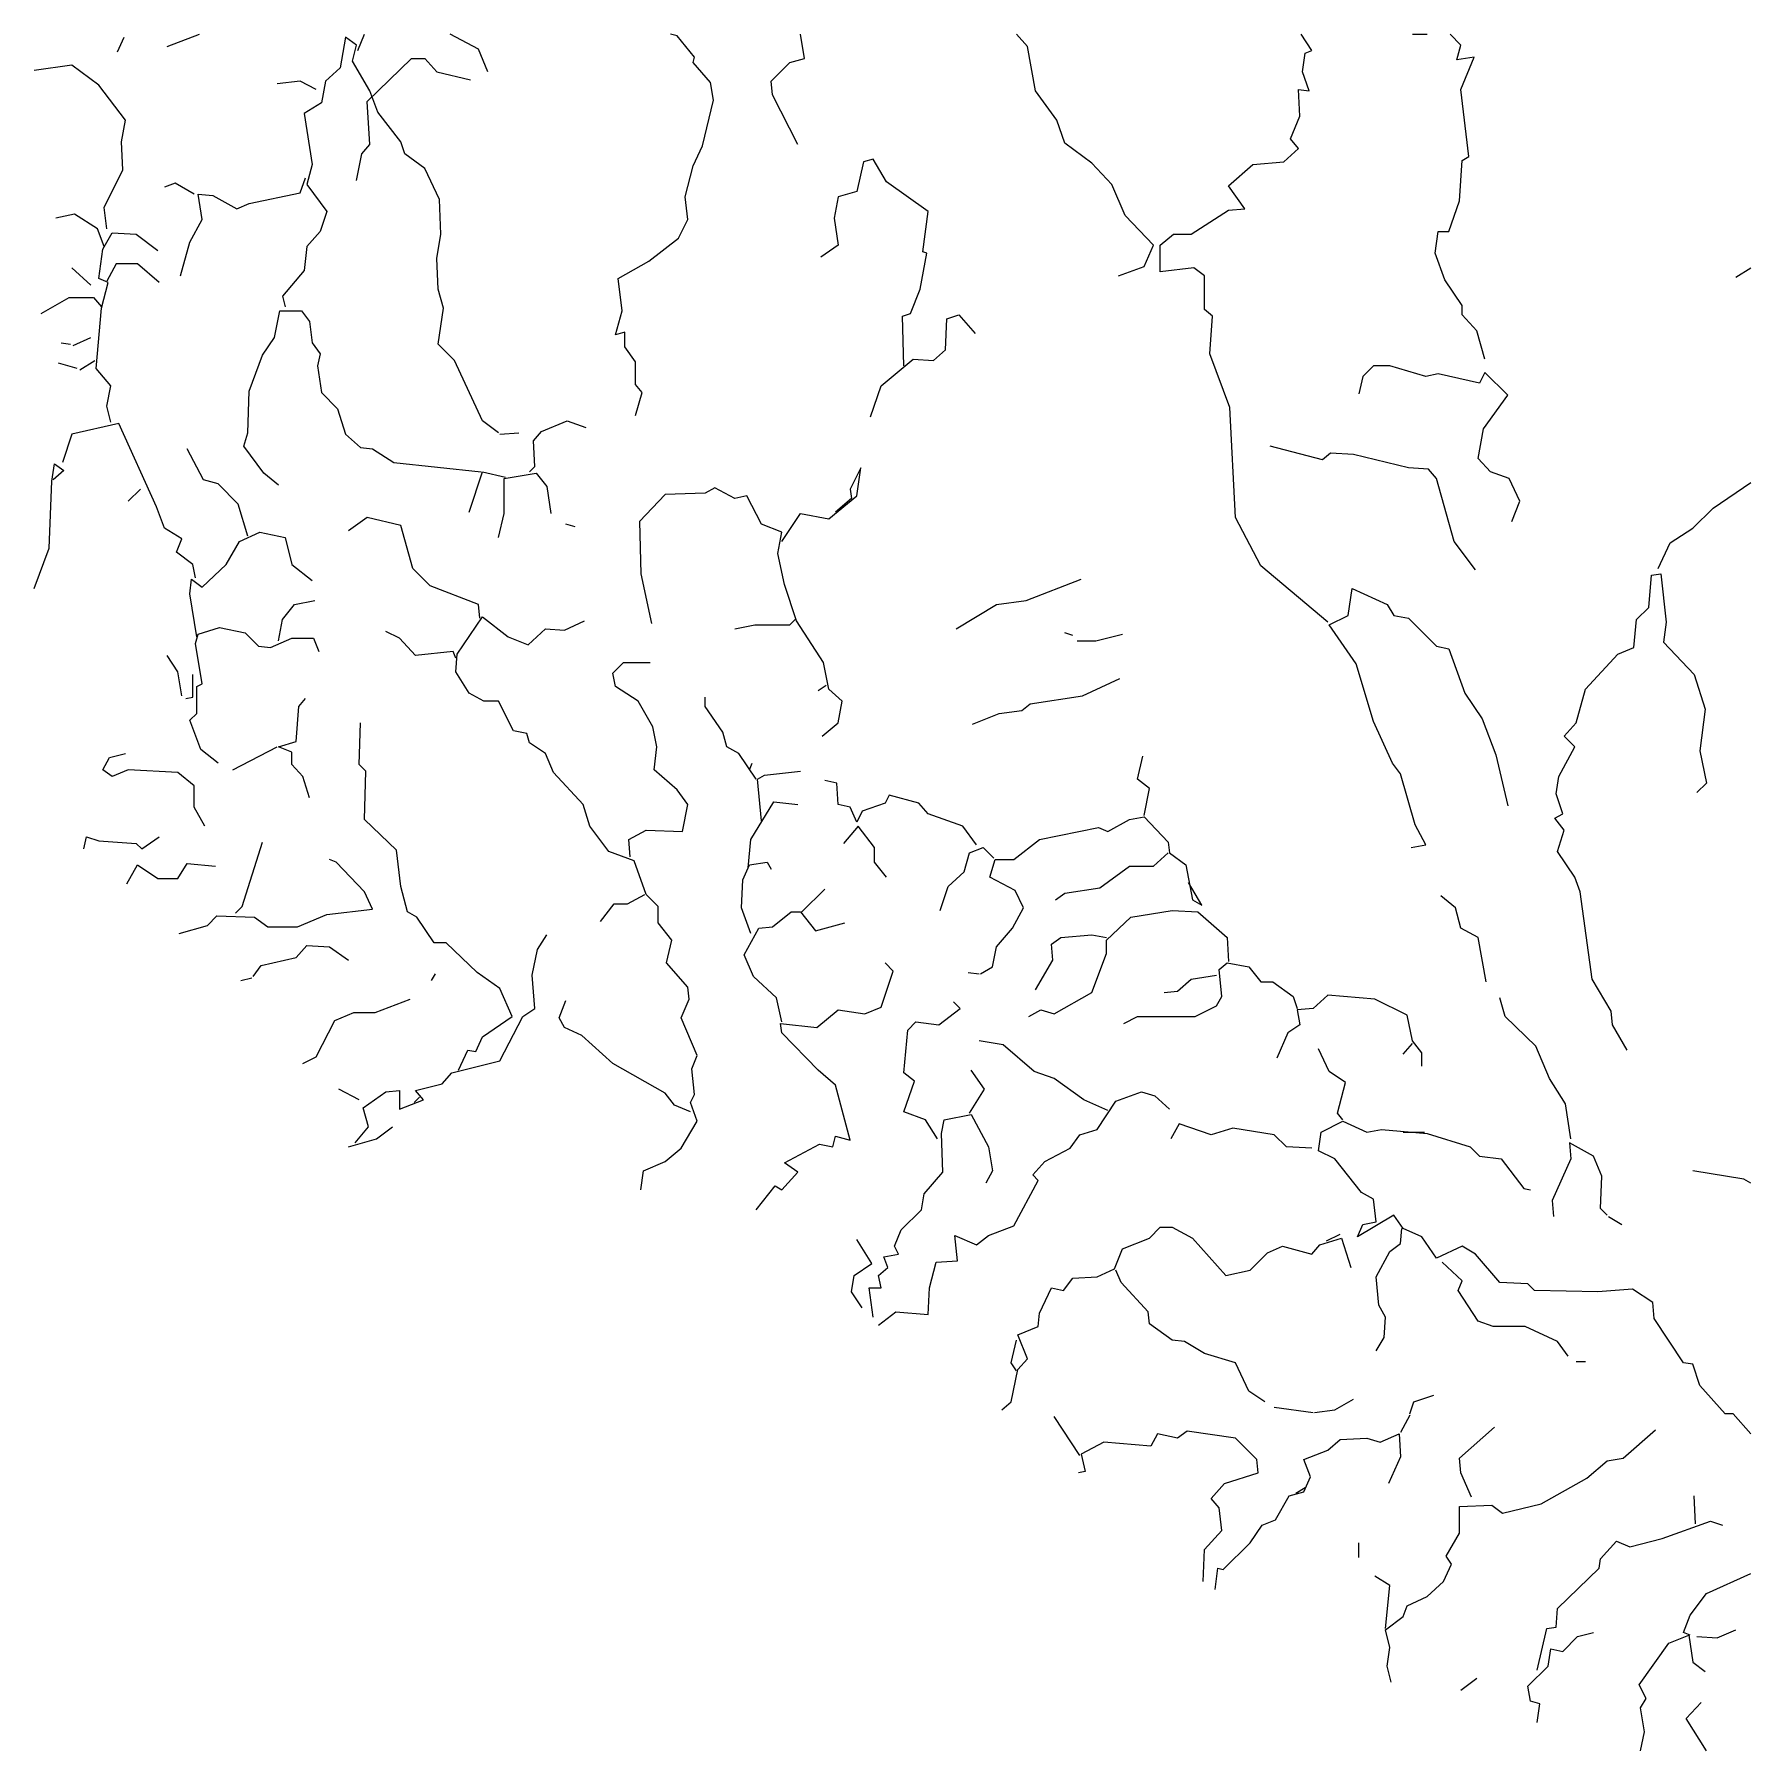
# Model space of a CAD drawing. Header units: millimetres. Extents: x 0 to 99.9, y 0 to 99.9.
import ezdxf

# ---------------------------------------------------------------- set-up
doc = ezdxf.new("R2010")
doc.units = ezdxf.units.MM
doc.layers.add('RIVERS', color=5, linetype='CONTINUOUS')

msp = doc.modelspace()

# ---------------------------------------------------------------- linework, layer by layer
at = {"layer": 'RIVERS'}
for p, q in [((7.734375, 99.21875), (9.609375, 99.921875)), ((18.828125, 98.984375), (19.21875, 99.921875)), ((25.859375, 99.0625), (24.21875, 99.921875)), ((37.421875, 99.84375), (37.03125, 99.921875)), ((44.84375, 98.515625), (44.609375, 99.921875)), ((57.8125, 99.21875), (57.1875, 99.921875)), ((74.375, 98.984375), (73.75, 99.921875)), ((80.234375, 99.921875), (81.09375, 99.921875)), ((83.046875, 99.296875), (82.421875, 99.921875)), ((4.84375, 98.90625), (5.234375, 99.765625)), ((18.125, 99.765625), (17.8125, 97.96875)), ((18.75, 99.296875), (18.125, 99.765625)), ((18.515625, 98.359375), (18.75, 99.296875)), ((26.40625, 97.734375), (25.859375, 99.0625)), ((38.4375, 98.59375), (37.421875, 99.84375)), ((58.28125, 96.640625), (57.8125, 99.21875)), ((73.984375, 98.828125), (74.375, 98.984375)), ((82.8125, 98.4375), (83.046875, 99.296875)), ((2.1875, 98.125), (0, 97.8125)), ((3.75, 96.953125), (2.1875, 98.125)), ((17.8125, 97.96875), (16.953125, 97.1875)), ((19.53125, 96.640625), (18.515625, 98.359375)), ((19.375, 96.015625), (21.953125, 98.515625)), ((21.953125, 98.515625), (22.734375, 98.515625)), ((22.734375, 98.515625), (23.4375, 97.734375)), ((38.359375, 98.28125), (38.4375, 98.59375)), ((39.375, 97.109375), (38.359375, 98.28125)), ((42.890625, 97.1875), (43.984375, 98.28125)), ((43.984375, 98.28125), (44.84375, 98.515625)), ((73.828125, 97.734375), (73.984375, 98.828125)), ((83.828125, 98.59375), (82.8125, 98.4375)), ((83.046875, 96.71875), (83.828125, 98.59375)), ((5.3125, 94.921875), (3.75, 96.953125)), ((15.46875, 97.1875), (14.140625, 97.03125)), ((16.40625, 96.71875), (15.46875, 97.1875)), ((16.953125, 97.1875), (16.71875, 95.9375)), ((23.4375, 97.734375), (25.390625, 97.265625)), ((39.53125, 96.09375), (39.375, 97.109375)), ((42.96875, 96.40625), (42.890625, 97.1875)), ((74.21875, 96.640625), (73.828125, 97.734375)), ((16.71875, 95.9375), (15.703125, 95.3125)), ((19.53125, 93.515625), (19.375, 96.015625)), ((20, 95.390625), (19.53125, 96.640625)), ((38.90625, 93.4375), (39.53125, 96.09375)), ((44.453125, 93.515625), (42.96875, 96.40625)), ((59.53125, 94.921875), (58.28125, 96.640625)), ((73.671875, 95.15625), (73.59375, 96.71875)), ((73.59375, 96.71875), (74.21875, 96.640625)), ((83.515625, 92.8125), (83.046875, 96.71875)), ((15.703125, 95.3125), (16.171875, 92.34375)), ((21.328125, 93.671875), (20, 95.390625)), ((73.125, 93.828125), (73.671875, 95.15625)), ((5.078125, 93.671875), (5.3125, 94.921875)), ((60, 93.59375), (59.53125, 94.921875)), ((5.15625, 92.03125), (5.078125, 93.671875)), ((18.75, 91.40625), (19.0625, 92.96875)), ((19.0625, 92.96875), (19.53125, 93.515625)), ((21.5625, 92.96875), (21.328125, 93.671875)), ((22.734375, 92.109375), (21.5625, 92.96875)), ((38.359375, 92.265625), (38.90625, 93.4375)), ((61.5625, 92.421875), (60, 93.59375)), ((72.734375, 92.5), (73.59375, 93.28125)), ((73.59375, 93.28125), (73.125, 93.828125)), ((4.0625, 89.84375), (5.15625, 92.03125)), ((16.171875, 92.34375), (15.859375, 91.171875)), ((23.59375, 90.3125), (22.734375, 92.109375)), ((37.890625, 90.46875), (38.359375, 92.265625)), ((48.28125, 92.5), (47.890625, 90.78125)), ((48.828125, 92.65625), (48.28125, 92.5)), ((49.609375, 91.328125), (48.828125, 92.65625)), ((62.734375, 91.171875), (61.5625, 92.421875)), ((69.53125, 91.09375), (70.9375, 92.34375)), ((70.9375, 92.34375), (72.734375, 92.5)), ((82.96875, 90.234375), (83.125, 92.578125)), ((83.125, 92.578125), (83.515625, 92.8125)), ((8.203125, 91.25), (7.578125, 91.015625)), ((9.296875, 90.625), (8.203125, 91.25)), ((15.46875, 90.703125), (15.78125, 91.5625)), ((15.859375, 91.171875), (17.03125, 89.609375)), ((52.03125, 89.609375), (49.609375, 91.328125)), ((63.515625, 89.375), (62.734375, 91.171875)), ((70.46875, 89.765625), (69.53125, 91.09375)), ((9.765625, 89.140625), (9.53125, 90.625)), ((9.53125, 90.625), (10.390625, 90.546875)), ((10.390625, 90.546875), (11.796875, 89.765625)), ((11.796875, 89.765625), (12.5, 90.078125)), ((12.5, 90.078125), (15.46875, 90.703125)), ((23.671875, 88.28125), (23.59375, 90.3125)), ((38.046875, 89.140625), (37.890625, 90.46875)), ((46.796875, 90.46875), (46.5625, 89.21875)), ((47.890625, 90.78125), (46.796875, 90.46875)), ((82.34375, 88.4375), (82.96875, 90.234375)), ((2.34375, 89.453125), (1.25, 89.21875)), ((3.671875, 88.59375), (2.34375, 89.453125)), ((4.21875, 88.59375), (4.0625, 89.84375)), ((9.0625, 87.8125), (9.765625, 89.140625)), ((17.03125, 89.609375), (16.640625, 88.4375)), ((37.5, 88.046875), (38.046875, 89.140625)), ((46.5625, 89.21875), (46.796875, 87.65625)), ((51.71875, 87.265625), (52.03125, 89.609375)), ((65.15625, 87.65625), (63.515625, 89.375)), ((67.34375, 88.28125), (69.53125, 89.6875)), ((69.53125, 89.6875), (70.46875, 89.765625)), ((4.0625, 87.578125), (3.671875, 88.59375)), ((3.984375, 87.421875), (4.53125, 88.359375)), ((4.53125, 88.359375), (5.9375, 88.28125)), ((5.9375, 88.28125), (7.1875, 87.34375)), ((16.640625, 88.4375), (15.859375, 87.578125)), ((23.4375, 86.875), (23.671875, 88.28125)), ((35.78125, 86.71875), (37.5, 88.046875)), ((65.546875, 87.65625), (66.328125, 88.28125)), ((66.328125, 88.28125), (67.34375, 88.28125)), ((81.5625, 87.1875), (81.71875, 88.4375)), ((81.71875, 88.4375), (82.34375, 88.4375)), ((3.75, 85.703125), (3.984375, 87.421875)), ((8.515625, 85.859375), (9.0625, 87.8125)), ((15.859375, 87.578125), (15.703125, 86.171875)), ((46.796875, 87.65625), (45.78125, 86.953125)), ((51.5625, 85.078125), (51.953125, 87.1875)), ((51.953125, 87.1875), (51.71875, 87.265625)), ((64.609375, 86.40625), (65.15625, 87.65625)), ((65.546875, 86.09375), (65.546875, 87.65625)), ((82.109375, 85.625), (81.5625, 87.1875)), ((3.28125, 85.3125), (2.1875, 86.328125)), ((4.765625, 86.5625), (4.21875, 85.546875)), ((6.015625, 86.5625), (4.765625, 86.5625)), ((7.265625, 85.46875), (6.015625, 86.5625)), ((15.703125, 86.171875), (14.453125, 84.6875)), ((23.515625, 85.078125), (23.4375, 86.875)), ((33.984375, 85.703125), (35.78125, 86.71875)), ((63.125, 85.859375), (64.609375, 86.40625)), ((67.5, 86.328125), (65.546875, 86.09375)), ((68.125, 85.859375), (67.5, 86.328125)), ((99.0625, 85.78125), (99.921875, 86.328125)), ((4.296875, 85.46875), (3.75, 85.703125)), ((3.90625, 83.984375), (4.296875, 85.46875)), ((23.828125, 83.984375), (23.515625, 85.078125)), ((34.21875, 83.828125), (33.984375, 85.703125)), ((51.015625, 83.671875), (51.5625, 85.078125)), ((68.125, 83.90625), (68.125, 85.859375)), ((83.125, 84.140625), (82.109375, 85.625)), ((0.390625, 83.671875), (2.03125, 84.609375)), ((2.03125, 84.609375), (3.4375, 84.609375)), ((3.4375, 84.609375), (3.90625, 84.0625)), ((3.59375, 80.46875), (3.90625, 83.984375)), ((14.453125, 84.6875), (14.609375, 84.0625)), ((23.515625, 81.875), (23.828125, 83.984375)), ((83.125, 83.59375), (83.125, 84.140625)), ((13.984375, 82.265625), (14.296875, 83.828125)), ((14.296875, 83.828125), (15.546875, 83.828125)), ((15.546875, 83.828125), (16.015625, 83.203125)), ((16.015625, 83.203125), (16.171875, 81.953125)), ((33.828125, 82.421875), (34.21875, 83.828125)), ((50.546875, 83.515625), (51.015625, 83.671875)), ((50.625, 80.625), (50.546875, 83.515625)), ((53.046875, 81.5625), (53.125, 83.359375)), ((53.125, 83.359375), (53.828125, 83.59375)), ((53.828125, 83.59375), (54.765625, 82.5)), ((68.59375, 83.515625), (68.125, 83.90625)), ((68.4375, 81.328125), (68.59375, 83.515625)), ((83.984375, 82.65625), (83.125, 83.59375)), ((1.5625, 81.953125), (2.109375, 81.875)), ((2.265625, 81.796875), (3.28125, 82.265625)), ((13.28125, 81.25), (13.984375, 82.265625)), ((16.171875, 81.953125), (16.640625, 81.328125)), ((34.375, 82.578125), (33.828125, 82.421875)), ((34.375, 81.71875), (34.375, 82.578125)), ((84.453125, 81.015625), (83.984375, 82.65625)), ((2.65625, 80.390625), (3.515625, 80.9375)), ((12.5, 79.140625), (13.28125, 81.25)), ((16.640625, 81.328125), (16.484375, 80.625)), ((24.453125, 80.9375), (23.515625, 81.875)), ((26.09375, 77.421875), (24.453125, 80.9375)), ((35, 80.859375), (34.375, 81.71875)), ((49.296875, 79.453125), (51.171875, 81.015625)), ((51.171875, 81.015625), (52.34375, 80.9375)), ((52.34375, 80.9375), (53.046875, 81.5625)), ((69.609375, 78.203125), (68.4375, 81.328125)), ((2.5, 80.46875), (1.40625, 80.78125)), ((4.453125, 79.453125), (3.59375, 80.46875)), ((16.484375, 80.625), (16.71875, 79.0625)), ((35, 79.53125), (35, 80.859375)), ((77.34375, 80), (77.109375, 78.984375)), ((77.96875, 80.625), (77.34375, 80)), ((78.90625, 80.625), (77.96875, 80.625)), ((81.015625, 80), (78.90625, 80.625)), ((81.71875, 80.15625), (81.015625, 80)), ((84.140625, 79.609375), (81.71875, 80.15625)), ((84.453125, 80.234375), (84.140625, 79.609375)), ((85.78125, 78.90625), (84.453125, 80.234375)), ((4.21875, 78.28125), (4.453125, 79.453125)), ((12.421875, 76.71875), (12.5, 79.140625)), ((16.71875, 79.0625), (17.65625, 78.125)), ((35.390625, 79.0625), (35, 79.53125)), ((35, 77.734375), (35.390625, 79.0625)), ((48.671875, 77.65625), (49.296875, 79.453125)), ((4.453125, 77.34375), (4.21875, 78.28125)), ((17.65625, 78.125), (18.125, 76.640625)), ((69.921875, 71.796875), (69.609375, 78.203125)), ((84.375, 76.953125), (85.78125, 78.90625)), ((4.921875, 77.265625), (2.1875, 76.640625)), ((7.109375, 72.421875), (4.921875, 77.265625)), ((27.03125, 76.71875), (26.09375, 77.421875)), ((29.53125, 76.796875), (31.015625, 77.421875)), ((31.015625, 77.421875), (32.109375, 77.03125)), ((84.0625, 75.234375), (84.375, 76.953125)), ((2.1875, 76.640625), (1.640625, 75)), ((12.1875, 75.9375), (12.421875, 76.71875)), ((18.125, 76.640625), (18.984375, 75.859375)), ((27.109375, 76.640625), (28.203125, 76.71875)), ((29.0625, 76.25), (29.53125, 76.796875)), ((29.140625, 74.765625), (29.0625, 76.25)), ((9.84375, 73.984375), (8.90625, 75.78125)), ((13.359375, 74.375), (12.1875, 75.9375)), ((18.984375, 75.859375), (19.6875, 75.78125)), ((19.6875, 75.78125), (20.9375, 75)), ((20.9375, 75), (26.015625, 74.453125)), ((75, 75.15625), (71.953125, 75.9375)), ((75.46875, 75.546875), (75, 75.15625)), ((76.796875, 75.46875), (75.46875, 75.546875)), ((80, 74.6875), (76.796875, 75.46875)), ((84.765625, 74.453125), (84.0625, 75.234375)), ((1.015625, 73.90625), (1.171875, 74.921875)), ((1.71875, 74.53125), (1.09375, 73.984375)), ((1.171875, 74.921875), (1.71875, 74.53125)), ((10.703125, 73.75), (9.84375, 73.984375)), ((14.21875, 73.671875), (13.359375, 74.375)), ((25.3125, 72.109375), (26.09375, 74.453125)), ((26.09375, 74.453125), (27.421875, 74.140625)), ((27.34375, 74.0625), (29.21875, 74.375)), ((27.34375, 72.03125), (27.34375, 74.0625)), ((28.828125, 74.453125), (29.140625, 74.765625)), ((29.21875, 74.375), (29.84375, 73.59375)), ((48.125, 74.6875), (47.5, 73.4375)), ((47.890625, 73.046875), (48.125, 74.6875)), ((81.171875, 74.609375), (80, 74.6875)), ((81.640625, 74.0625), (81.171875, 74.609375)), ((82.65625, 70.390625), (81.640625, 74.0625)), ((85.859375, 74.0625), (84.765625, 74.453125)), ((86.484375, 72.734375), (85.859375, 74.0625)), ((0.859375, 70), (1.015625, 73.90625)), ((5.46875, 72.734375), (6.171875, 73.4375)), ((11.875, 72.578125), (10.703125, 73.75)), ((29.84375, 73.59375), (30.078125, 72.03125)), ((36.71875, 73.125), (35.234375, 71.5625)), ((39.0625, 73.203125), (36.71875, 73.125)), ((39.609375, 73.515625), (39.0625, 73.203125)), ((40.78125, 72.890625), (39.609375, 73.515625)), ((41.484375, 73.046875), (40.78125, 72.890625)), ((42.34375, 71.40625), (41.484375, 73.046875)), ((46.25, 71.71875), (47.890625, 73.046875)), ((47.5, 73.4375), (47.578125, 72.890625)), ((97.734375, 72.34375), (99.921875, 73.828125)), ((7.578125, 71.171875), (7.109375, 72.421875)), ((12.421875, 70.703125), (11.875, 72.578125)), ((27.03125, 70.625), (27.34375, 72.03125)), ((43.515625, 70.390625), (44.609375, 72.03125)), ((44.609375, 72.03125), (46.25, 71.71875)), ((47.578125, 72.890625), (46.640625, 72.109375)), ((86.015625, 71.5625), (86.484375, 72.734375)), ((96.5625, 71.171875), (97.734375, 72.34375)), ((8.59375, 70.546875), (7.578125, 71.171875)), ((19.375, 71.796875), (18.28125, 71.015625)), ((21.328125, 71.328125), (19.375, 71.796875)), ((22.03125, 68.828125), (21.328125, 71.328125)), ((31.484375, 71.25), (30.9375, 71.40625)), ((35.234375, 71.5625), (35.3125, 68.515625)), ((43.515625, 70.9375), (42.34375, 71.40625)), ((71.40625, 68.984375), (69.921875, 71.796875)), ((95.234375, 70.3125), (96.5625, 71.171875)), ((0, 67.65625), (0.859375, 70)), ((8.28125, 69.765625), (8.59375, 70.546875)), ((11.171875, 69.0625), (11.953125, 70.390625)), ((11.953125, 70.390625), (13.125, 70.9375)), ((13.125, 70.9375), (14.609375, 70.625)), ((14.609375, 70.625), (15, 69.0625)), ((43.28125, 69.6875), (43.515625, 70.9375)), ((83.90625, 68.75), (82.65625, 70.390625)), ((94.53125, 68.828125), (95.234375, 70.3125)), ((9.21875, 69.0625), (8.28125, 69.765625)), ((9.375, 68.28125), (9.21875, 69.0625)), ((9.765625, 67.734375), (11.171875, 69.0625)), ((15, 69.0625), (16.171875, 68.125)), ((43.671875, 67.890625), (43.28125, 69.6875)), ((75.3125, 65.703125), (71.40625, 68.984375)), ((9.0625, 67.34375), (9.140625, 68.203125)), ((9.140625, 68.203125), (9.765625, 67.734375)), ((23.046875, 67.8125), (22.03125, 68.828125)), ((35.3125, 68.515625), (35.9375, 65.625)), ((57.734375, 66.953125), (60.9375, 68.203125)), ((93.984375, 66.5625), (94.140625, 68.4375)), ((94.140625, 68.4375), (94.6875, 68.515625)), ((94.6875, 68.515625), (95, 65.703125)), ((9.453125, 64.84375), (9.0625, 67.34375)), ((15.15625, 66.71875), (16.328125, 66.953125)), ((25.859375, 66.71875), (23.046875, 67.8125)), ((44.375, 65.78125), (43.671875, 67.890625)), ((56.015625, 66.71875), (57.734375, 66.953125)), ((76.484375, 66.09375), (76.71875, 67.65625)), ((76.71875, 67.65625), (78.75, 66.71875)), ((14.453125, 65.859375), (15.15625, 66.71875)), ((24.609375, 63.828125), (26.09375, 66.015625)), ((25.9375, 65.9375), (25.859375, 66.71875)), ((26.09375, 66.015625), (27.578125, 64.84375)), ((53.671875, 65.3125), (56.015625, 66.71875)), ((75.390625, 65.546875), (76.484375, 66.09375)), ((78.75, 66.71875), (79.140625, 66.09375)), ((79.140625, 66.09375), (80, 65.9375)), ((93.28125, 65.859375), (93.984375, 66.5625)), ((9.375, 64.453125), (9.53125, 65)), ((9.53125, 65), (10.78125, 65.390625)), ((10.78125, 65.390625), (12.265625, 65.078125)), ((12.265625, 65.078125), (13.046875, 64.296875)), ((14.21875, 64.609375), (14.453125, 65.859375)), ((21.25, 64.765625), (20.46875, 65.15625)), ((28.75, 64.375), (29.765625, 65.3125)), ((29.765625, 65.3125), (30.859375, 65.234375)), ((30.859375, 65.234375), (32.03125, 65.78125)), ((40.78125, 65.3125), (41.953125, 65.546875)), ((41.953125, 65.546875), (43.984375, 65.546875)), ((43.984375, 65.546875), (44.296875, 65.859375)), ((45.9375, 63.359375), (44.375, 65.78125)), ((60.46875, 64.921875), (60, 65.078125)), ((61.796875, 64.609375), (63.359375, 65)), ((76.953125, 63.28125), (75.390625, 65.546875)), ((80, 65.9375), (81.640625, 64.296875)), ((93.125, 64.21875), (93.28125, 65.859375)), ((95, 65.703125), (94.84375, 64.53125)), ((9.765625, 62.109375), (9.375, 64.453125)), ((13.046875, 64.296875), (13.75, 64.21875)), ((13.75, 64.21875), (15, 64.765625)), ((15, 64.765625), (16.25, 64.765625)), ((16.25, 64.765625), (16.5625, 63.984375)), ((22.1875, 63.75), (21.25, 64.765625)), ((24.375, 63.984375), (22.1875, 63.75)), ((24.53125, 63.59375), (24.375, 63.984375)), ((27.578125, 64.84375), (28.75, 64.375)), ((60.703125, 64.609375), (61.796875, 64.609375)), ((81.640625, 64.296875), (82.34375, 64.140625)), ((82.34375, 64.140625), (83.28125, 61.5625)), ((92.1875, 63.828125), (93.125, 64.21875)), ((94.84375, 64.53125), (96.640625, 62.65625)), ((8.359375, 62.8125), (7.734375, 63.75)), ((24.53125, 62.8125), (24.609375, 63.828125)), ((33.671875, 62.734375), (34.296875, 63.359375)), ((34.296875, 63.359375), (35.859375, 63.359375)), ((46.25, 61.796875), (45.9375, 63.359375)), ((77.96875, 59.921875), (76.953125, 63.28125)), ((90.3125, 61.796875), (92.1875, 63.828125)), ((8.59375, 61.40625), (8.359375, 62.8125)), ((9.21875, 61.328125), (9.21875, 62.65625)), ((9.453125, 61.953125), (9.765625, 62.109375)), ((9.453125, 60.390625), (9.453125, 61.953125)), ((25.3125, 61.5625), (24.53125, 62.8125)), ((33.828125, 61.953125), (33.671875, 62.734375)), ((35.15625, 61.09375), (33.828125, 61.953125)), ((45.625, 61.71875), (46.09375, 62.03125)), ((61.015625, 61.40625), (63.203125, 62.421875)), ((96.640625, 62.65625), (97.265625, 60.625)), ((8.828125, 61.25), (9.21875, 61.328125)), ((15.390625, 60.78125), (15.78125, 61.25)), ((26.171875, 61.09375), (25.3125, 61.5625)), ((27.03125, 61.09375), (26.171875, 61.09375)), ((27.890625, 59.375), (27.03125, 61.09375)), ((36.015625, 59.609375), (35.15625, 61.09375)), ((39.0625, 60.78125), (39.0625, 61.328125)), ((47.03125, 61.09375), (46.25, 61.796875)), ((46.796875, 59.84375), (47.03125, 61.09375)), ((57.96875, 60.9375), (61.015625, 61.40625)), ((83.28125, 61.5625), (84.296875, 60.078125)), ((89.765625, 59.84375), (90.3125, 61.796875)), ((9.0625, 60), (9.453125, 60.390625)), ((9.6875, 58.28125), (9.0625, 60)), ((15.234375, 58.75), (15.390625, 60.78125)), ((40.078125, 59.296875), (39.0625, 60.78125)), ((54.609375, 59.765625), (56.171875, 60.390625)), ((56.171875, 60.390625), (57.5, 60.546875)), ((57.5, 60.546875), (57.96875, 60.9375)), ((84.296875, 60.078125), (85.078125, 57.96875)), ((97.265625, 60.625), (96.953125, 58.203125)), ((18.90625, 57.421875), (18.984375, 59.84375)), ((28.671875, 59.21875), (27.890625, 59.375)), ((28.828125, 58.671875), (28.671875, 59.21875)), ((36.25, 58.4375), (36.015625, 59.609375)), ((40.3125, 58.4375), (40.078125, 59.296875)), ((45.859375, 59.0625), (46.796875, 59.84375)), ((79.0625, 57.5), (77.96875, 59.921875)), ((89.0625, 59.0625), (89.765625, 59.84375)), ((89.6875, 58.4375), (89.0625, 59.0625)), ((4.375, 57.8125), (5.3125, 58.046875)), ((10.703125, 57.5), (9.6875, 58.28125)), ((11.5625, 57.109375), (14.140625, 58.4375)), ((14.21875, 58.4375), (15.234375, 58.75)), ((15, 58.125), (14.21875, 58.4375)), ((15, 57.421875), (15, 58.125)), ((29.765625, 58.046875), (28.828125, 58.671875)), ((30.234375, 56.953125), (29.765625, 58.046875)), ((36.09375, 57.109375), (36.25, 58.4375)), ((41.015625, 58.046875), (40.3125, 58.4375)), ((42.03125, 56.5625), (41.015625, 58.046875)), ((85.078125, 57.96875), (85.78125, 55)), ((88.75, 56.71875), (89.6875, 58.4375)), ((96.953125, 58.203125), (97.34375, 56.328125)), ((3.984375, 57.109375), (4.375, 57.8125)), ((4.53125, 56.71875), (3.984375, 57.109375)), ((5.46875, 57.109375), (4.53125, 56.71875)), ((8.359375, 56.953125), (5.46875, 57.109375)), ((15.625, 56.71875), (15, 57.421875)), ((19.296875, 57.03125), (18.90625, 57.421875)), ((19.21875, 54.21875), (19.296875, 57.03125)), ((37.421875, 55.9375), (36.09375, 57.109375)), ((41.640625, 57.109375), (41.796875, 57.5)), ((42.5, 56.796875), (44.609375, 57.03125)), ((64.21875, 56.5625), (64.53125, 57.890625)), ((79.53125, 56.875), (79.0625, 57.5)), ((9.296875, 56.171875), (8.359375, 56.953125)), ((9.296875, 54.921875), (9.296875, 56.171875)), ((16.015625, 55.46875), (15.625, 56.71875)), ((31.953125, 55.078125), (30.234375, 56.953125)), ((42.109375, 56.5625), (42.5, 56.796875)), ((42.34375, 54.140625), (42.109375, 56.5625)), ((46.71875, 56.328125), (46.015625, 56.484375)), ((46.796875, 55.078125), (46.71875, 56.328125)), ((64.921875, 56.015625), (64.21875, 56.5625)), ((64.609375, 54.453125), (64.921875, 56.015625)), ((80.390625, 53.90625), (79.53125, 56.875)), ((88.59375, 55.703125), (88.75, 56.71875)), ((97.34375, 56.328125), (96.796875, 55.78125)), ((32.34375, 53.828125), (31.953125, 55.078125)), ((38.046875, 55.078125), (37.421875, 55.9375)), ((37.734375, 53.515625), (38.046875, 55.078125)), ((41.71875, 53.046875), (43.046875, 55.234375)), ((43.046875, 55.234375), (44.453125, 55.078125)), ((47.5, 54.921875), (46.796875, 55.078125)), ((49.53125, 55.15625), (48.203125, 54.6875)), ((49.765625, 55.625), (49.53125, 55.15625)), ((51.484375, 55.15625), (49.765625, 55.625)), ((52.03125, 54.53125), (51.484375, 55.15625)), ((88.984375, 54.53125), (88.59375, 55.703125)), ((9.921875, 53.828125), (9.296875, 54.921875)), ((21.09375, 52.421875), (19.21875, 54.21875)), ((47.890625, 54.0625), (47.5, 54.921875)), ((48.203125, 54.6875), (47.890625, 54.0625)), ((54.0625, 53.828125), (52.03125, 54.53125)), ((62.5, 53.515625), (63.75, 54.21875)), ((63.75, 54.21875), (64.609375, 54.375)), ((64.609375, 54.375), (66.015625, 52.890625)), ((88.515625, 54.296875), (88.984375, 54.53125)), ((89.0625, 53.59375), (88.515625, 54.296875)), ((2.890625, 52.5), (3.046875, 53.203125)), ((3.046875, 53.203125), (3.75, 52.96875)), ((3.75, 52.96875), (5.9375, 52.8125)), ((6.25, 52.5), (7.265625, 53.203125)), ((33.4375, 52.34375), (32.34375, 53.828125)), ((34.609375, 53.046875), (35.625, 53.59375)), ((34.6875, 52.03125), (34.609375, 53.046875)), ((35.625, 53.59375), (37.734375, 53.515625)), ((41.5625, 51.40625), (41.71875, 53.046875)), ((47.96875, 53.828125), (47.109375, 52.8125)), ((48.90625, 52.578125), (47.96875, 53.828125)), ((54.84375, 52.734375), (54.0625, 53.828125)), ((57.03125, 51.875), (58.515625, 53.046875)), ((58.515625, 53.046875), (61.953125, 53.75)), ((61.953125, 53.75), (62.5, 53.515625)), ((81.015625, 52.734375), (80.390625, 53.90625)), ((88.671875, 52.34375), (89.0625, 53.59375)), ((5.9375, 52.8125), (6.25, 52.5)), ((12.109375, 49.140625), (13.28125, 52.890625)), ((21.328125, 50.3125), (21.09375, 52.421875)), ((34.921875, 51.796875), (33.4375, 52.34375)), ((48.90625, 51.71875), (48.90625, 52.578125)), ((54.140625, 51.171875), (54.453125, 52.265625)), ((54.453125, 52.265625), (55.234375, 52.578125)), ((55.234375, 52.578125), (55.859375, 51.953125)), ((65.15625, 51.484375), (66.015625, 52.265625)), ((66.015625, 52.890625), (66.09375, 52.265625)), ((66.09375, 52.265625), (67.03125, 51.5625)), ((80.15625, 52.578125), (81.015625, 52.734375)), ((89.6875, 50.859375), (88.671875, 52.34375)), ((5.390625, 50.46875), (6.015625, 51.5625)), ((6.015625, 51.5625), (7.1875, 50.78125)), ((8.359375, 50.78125), (8.90625, 51.640625)), ((8.90625, 51.640625), (10.546875, 51.484375)), ((17.578125, 51.71875), (17.1875, 51.875)), ((19.21875, 50), (17.578125, 51.71875)), ((35.625, 49.84375), (34.921875, 51.796875)), ((41.25, 50.703125), (41.640625, 51.5625)), ((41.640625, 51.5625), (42.65625, 51.71875)), ((42.65625, 51.71875), (42.890625, 51.328125)), ((49.609375, 50.859375), (48.90625, 51.71875)), ((53.203125, 50.3125), (54.140625, 51.171875)), ((55.625, 50.859375), (55.9375, 51.875)), ((55.9375, 51.875), (57.03125, 51.875)), ((62.03125, 50.234375), (63.75, 51.484375)), ((63.75, 51.484375), (65.15625, 51.484375)), ((67.03125, 51.5625), (67.421875, 49.53125)), ((7.1875, 50.78125), (8.359375, 50.78125)), ((19.6875, 48.984375), (19.21875, 50)), ((21.71875, 48.828125), (21.328125, 50.3125)), ((41.171875, 49.0625), (41.25, 50.703125)), ((44.6875, 48.828125), (46.015625, 50.15625)), ((52.734375, 48.90625), (53.203125, 50.3125)), ((57.109375, 50.078125), (55.625, 50.859375)), ((57.578125, 49.0625), (57.109375, 50.078125)), ((60, 49.921875), (62.03125, 50.234375)), ((67.96875, 49.21875), (67.1875, 50.546875)), ((90, 50), (89.6875, 50.859375)), ((90.703125, 44.921875), (90, 50)), ((11.71875, 48.75), (12.109375, 49.140625)), ((17.03125, 48.671875), (19.6875, 48.984375)), ((32.96875, 48.28125), (33.75, 49.296875)), ((33.75, 49.296875), (34.53125, 49.296875)), ((34.53125, 49.296875), (35.546875, 49.84375)), ((36.328125, 49.140625), (35.625, 49.84375)), ((36.328125, 48.203125), (36.328125, 49.140625)), ((41.71875, 47.578125), (41.171875, 49.0625)), ((56.953125, 47.890625), (57.578125, 49.0625)), ((59.453125, 49.53125), (60, 49.921875)), ((67.421875, 49.53125), (67.96875, 49.21875)), ((82.734375, 49.0625), (81.875, 49.765625)), ((83.046875, 47.890625), (82.734375, 49.0625)), ((8.4375, 47.578125), (10.078125, 48.046875)), ((10.078125, 48.046875), (10.625, 48.59375)), ((10.625, 48.59375), (12.8125, 48.515625)), ((12.8125, 48.515625), (13.59375, 47.96875)), ((13.59375, 47.96875), (15.3125, 47.96875)), ((15.3125, 47.96875), (17.03125, 48.671875)), ((22.265625, 48.515625), (21.71875, 48.828125)), ((23.28125, 47.03125), (22.265625, 48.515625)), ((37.109375, 47.1875), (36.328125, 48.203125)), ((42.1875, 47.890625), (42.96875, 47.96875)), ((42.96875, 47.96875), (44.0625, 48.828125)), ((44.0625, 48.828125), (44.609375, 48.828125)), ((44.609375, 48.828125), (45.46875, 47.734375)), ((45.46875, 47.734375), (47.1875, 48.203125)), ((62.421875, 47.1875), (63.828125, 48.515625)), ((63.828125, 48.515625), (66.25, 48.90625)), ((66.25, 48.90625), (67.734375, 48.828125)), ((67.734375, 48.828125), (69.453125, 47.34375)), ((23.984375, 47.03125), (23.28125, 47.03125)), ((25.78125, 45.3125), (23.984375, 47.03125)), ((29.296875, 46.640625), (29.84375, 47.5)), ((36.796875, 45.859375), (37.109375, 47.1875)), ((41.328125, 46.328125), (42.1875, 47.890625)), ((56.015625, 46.796875), (56.953125, 47.890625)), ((59.21875, 46.953125), (59.765625, 47.34375)), ((59.765625, 47.34375), (61.5625, 47.5)), ((61.5625, 47.5), (62.421875, 47.34375)), ((62.421875, 46.40625), (62.421875, 47.1875)), ((69.453125, 47.34375), (69.53125, 45.9375)), ((84.0625, 47.34375), (83.046875, 47.890625)), ((84.53125, 44.765625), (84.0625, 47.34375)), ((13.203125, 45.703125), (15.234375, 46.171875)), ((15.234375, 46.171875), (15.859375, 46.875)), ((15.859375, 46.875), (17.1875, 46.796875)), ((17.1875, 46.796875), (18.28125, 46.015625)), ((28.984375, 45.15625), (29.296875, 46.640625)), ((41.875, 45.078125), (41.328125, 46.328125)), ((55.78125, 45.625), (56.015625, 46.796875)), ((58.28125, 44.296875), (59.296875, 46.015625)), ((59.296875, 46.015625), (59.21875, 46.953125)), ((61.5625, 44.140625), (62.421875, 46.40625)), ((12.03125, 44.84375), (12.65625, 45)), ((12.734375, 45.078125), (13.203125, 45.703125)), ((23.125, 44.84375), (23.359375, 45.234375)), ((27.109375, 44.375), (25.78125, 45.3125)), ((29.140625, 43.203125), (28.984375, 45.15625)), ((38.046875, 44.453125), (36.796875, 45.859375)), ((43.203125, 43.828125), (41.875, 45.078125)), ((49.296875, 43.28125), (50, 45.390625)), ((50, 45.390625), (49.53125, 45.859375)), ((54.375, 45.3125), (55, 45.234375)), ((55.078125, 45.234375), (55.78125, 45.625)), ((67.34375, 44.921875), (68.828125, 45.15625)), ((68.984375, 45.46875), (69.453125, 45.859375)), ((69.140625, 43.90625), (68.984375, 45.46875)), ((69.453125, 45.859375), (70.703125, 45.625)), ((70.703125, 45.625), (71.40625, 44.765625)), ((27.8125, 42.734375), (27.109375, 44.375)), ((38.125, 43.75), (38.046875, 44.453125)), ((59.375, 42.890625), (61.5625, 44.140625)), ((65.78125, 44.140625), (66.5625, 44.21875)), ((66.5625, 44.21875), (67.34375, 44.921875)), ((71.40625, 44.765625), (72.109375, 44.765625)), ((72.109375, 44.765625), (73.28125, 43.90625)), ((75.3125, 43.984375), (74.453125, 43.203125)), ((78.046875, 43.75), (75.3125, 43.984375)), ((91.796875, 43.046875), (90.703125, 44.921875)), ((17.5, 42.5), (18.59375, 42.96875)), ((18.59375, 42.96875), (19.84375, 42.96875)), ((19.84375, 42.96875), (21.875, 43.75)), ((28.4375, 42.734375), (29.140625, 43.203125)), ((30.546875, 42.65625), (30.9375, 43.671875)), ((37.65625, 42.65625), (38.125, 43.75)), ((43.515625, 42.421875), (43.203125, 43.828125)), ((45.546875, 42.109375), (46.796875, 43.125)), ((46.796875, 43.125), (48.359375, 42.890625)), ((48.359375, 42.890625), (49.296875, 43.28125)), ((52.65625, 42.265625), (53.90625, 43.203125)), ((53.90625, 43.203125), (53.515625, 43.59375)), ((57.890625, 42.734375), (58.59375, 43.125)), ((58.59375, 43.125), (59.375, 42.890625)), ((67.578125, 42.734375), (68.828125, 43.359375)), ((68.828125, 43.359375), (69.140625, 43.90625)), ((73.28125, 43.90625), (73.515625, 43.203125)), ((74.453125, 43.203125), (73.515625, 43.125)), ((73.515625, 43.125), (73.671875, 42.265625)), ((79.921875, 42.8125), (78.046875, 43.75)), ((85.625, 42.734375), (85.3125, 43.828125)), ((91.875, 42.265625), (91.796875, 43.046875)), ((16.40625, 40.390625), (17.5, 42.5)), ((26.09375, 41.5625), (27.8125, 42.734375)), ((27.109375, 40.15625), (28.4375, 42.734375)), ((30.859375, 42.109375), (30.546875, 42.65625)), ((31.875, 41.640625), (30.859375, 42.109375)), ((38.59375, 40.46875), (37.65625, 42.65625)), ((43.515625, 41.796875), (43.4375, 42.34375)), ((43.4375, 42.34375), (45.546875, 42.109375)), ((50.859375, 41.953125), (51.328125, 42.421875)), ((51.328125, 42.421875), (52.65625, 42.265625)), ((63.4375, 42.34375), (64.21875, 42.734375)), ((64.21875, 42.734375), (67.578125, 42.734375)), ((73.671875, 42.265625), (72.96875, 41.796875)), ((80.234375, 41.328125), (79.921875, 42.8125)), ((87.421875, 41.015625), (85.625, 42.734375)), ((92.734375, 40.78125), (91.875, 42.265625)), ((25.703125, 40.703125), (26.09375, 41.5625)), ((33.671875, 40), (31.875, 41.640625)), ((45.625, 39.609375), (43.515625, 41.796875)), ((50.625, 39.453125), (50.859375, 41.953125)), ((56.40625, 41.09375), (55, 41.328125)), ((58.203125, 39.53125), (56.40625, 41.09375)), ((72.96875, 41.796875), (72.34375, 40.3125)), ((79.6875, 40.546875), (80.234375, 41.171875)), ((80.78125, 40.625), (80.234375, 41.328125)), ((88.203125, 39.140625), (87.421875, 41.015625)), ((15.625, 40), (16.40625, 40.390625)), ((24.296875, 39.453125), (27.109375, 40.15625)), ((24.6875, 39.609375), (25.234375, 40.78125)), ((25.234375, 40.78125), (25.703125, 40.703125)), ((36.71875, 38.28125), (33.671875, 40)), ((38.28125, 39.6875), (38.59375, 40.46875)), ((75.390625, 39.53125), (74.765625, 40.859375)), ((80.78125, 39.84375), (80.78125, 40.625)), ((23.75, 38.828125), (24.296875, 39.453125)), ((38.4375, 38.203125), (38.28125, 39.6875)), ((46.640625, 38.75), (45.625, 39.609375)), ((51.25, 38.984375), (50.625, 39.453125)), ((50.625, 37.1875), (51.25, 38.984375)), ((55.3125, 38.515625), (54.53125, 39.609375)), ((59.375, 39.140625), (58.203125, 39.53125)), ((61.09375, 37.890625), (59.375, 39.140625)), ((76.328125, 38.90625), (75.390625, 39.53125)), ((89.140625, 37.65625), (88.203125, 39.140625)), ((18.90625, 37.890625), (17.734375, 38.515625)), ((19.140625, 37.421875), (20.46875, 38.359375)), ((20.46875, 38.359375), (21.25, 38.4375)), ((21.25, 38.4375), (21.25, 37.34375)), ((22.109375, 37.734375), (22.421875, 38.046875)), ((22.1875, 38.4375), (23.75, 38.828125)), ((22.65625, 37.890625), (22.1875, 38.4375)), ((37.265625, 37.578125), (36.71875, 38.28125)), ((38.203125, 37.734375), (38.4375, 38.203125)), ((47.5, 35.546875), (46.640625, 38.75)), ((54.453125, 37.109375), (55.3125, 38.515625)), ((62.96875, 37.8125), (64.453125, 38.359375)), ((64.453125, 38.359375), (65.234375, 38.125)), ((65.234375, 38.125), (66.09375, 37.34375)), ((75.859375, 37.109375), (76.328125, 38.90625)), ((19.453125, 36.328125), (19.140625, 37.421875)), ((21.25, 37.34375), (22.65625, 37.890625)), ((38.203125, 37.1875), (37.265625, 37.578125)), ((38.59375, 36.640625), (38.203125, 37.734375)), ((51.875, 36.71875), (50.625, 37.1875)), ((52.96875, 36.71875), (54.53125, 37.03125)), ((54.53125, 37.03125), (55.546875, 35.15625)), ((62.5, 37.265625), (61.09375, 37.890625)), ((61.875, 36.171875), (62.96875, 37.8125)), ((76.171875, 36.71875), (75.859375, 37.109375)), ((89.453125, 35.625), (89.140625, 37.65625)), ((18.671875, 35.390625), (19.453125, 36.328125)), ((19.921875, 35.625), (20.859375, 36.328125)), ((37.65625, 35.078125), (38.59375, 36.640625)), ((52.578125, 35.625), (51.875, 36.71875)), ((52.8125, 35.9375), (52.96875, 36.71875)), ((60.859375, 35.859375), (61.875, 36.171875)), ((66.640625, 36.484375), (66.171875, 35.625)), ((68.515625, 35.859375), (66.640625, 36.484375)), ((69.765625, 36.25), (68.515625, 35.859375)), ((72.1875, 35.859375), (69.765625, 36.25)), ((74.765625, 34.921875), (74.921875, 36.015625)), ((74.921875, 36.015625), (76.171875, 36.640625)), ((76.171875, 36.640625), (77.578125, 36.015625)), ((77.578125, 36.015625), (78.4375, 36.171875)), ((78.4375, 36.171875), (81.09375, 35.9375)), ((79.6875, 36.015625), (80.9375, 36.015625)), ((18.28125, 35.15625), (19.921875, 35.625)), ((36.71875, 34.296875), (37.65625, 35.078125)), ((43.671875, 34.21875), (45.703125, 35.3125)), ((45.703125, 35.3125), (46.484375, 35.15625)), ((46.484375, 35.15625), (46.640625, 35.78125)), ((46.640625, 35.78125), (47.5, 35.546875)), ((52.890625, 33.671875), (52.8125, 35.9375)), ((55.546875, 35.15625), (55.78125, 33.75)), ((58.828125, 34.296875), (60.3125, 35.078125)), ((60.3125, 35.078125), (60.859375, 35.859375)), ((72.890625, 35.15625), (72.1875, 35.859375)), ((74.375, 35.078125), (72.890625, 35.15625)), ((81.09375, 35.9375), (83.59375, 35.15625)), ((83.59375, 35.15625), (84.140625, 34.609375)), ((90.78125, 34.609375), (89.375, 35.390625)), ((89.375, 35.390625), (89.453125, 34.453125)), ((35.46875, 33.75), (36.71875, 34.296875)), ((44.453125, 33.671875), (43.671875, 34.21875)), ((58.125, 33.515625), (58.828125, 34.296875)), ((75.703125, 34.453125), (74.765625, 34.921875)), ((77.265625, 32.5), (75.703125, 34.453125)), ((84.140625, 34.609375), (85.390625, 34.453125)), ((85.390625, 34.453125), (86.71875, 32.734375)), ((89.453125, 34.453125), (88.359375, 32.03125)), ((91.25, 33.4375), (90.78125, 34.609375)), ((35.3125, 32.65625), (35.46875, 33.75)), ((43.515625, 32.65625), (44.453125, 33.671875)), ((51.796875, 32.421875), (52.890625, 33.671875)), ((55.78125, 33.75), (55.390625, 33.046875)), ((57.03125, 30.546875), (58.4375, 33.203125)), ((58.4375, 33.203125), (58.125, 33.515625)), ((91.171875, 31.5625), (91.25, 33.4375)), ((99.53125, 33.28125), (96.5625, 33.75)), ((99.921875, 33.046875), (99.53125, 33.28125)), ((42.03125, 31.484375), (43.125, 32.890625)), ((43.125, 32.890625), (43.515625, 32.65625)), ((51.640625, 31.484375), (51.796875, 32.421875)), ((77.96875, 32.109375), (77.265625, 32.5)), ((78.125, 30.78125), (77.96875, 32.109375)), ((86.71875, 32.734375), (87.109375, 32.65625)), ((88.359375, 32.03125), (88.4375, 31.09375)), ((50.46875, 30.3125), (51.640625, 31.484375)), ((79.140625, 31.171875), (77.03125, 29.921875)), ((79.6875, 30.390625), (79.140625, 31.171875)), ((91.5625, 31.171875), (91.171875, 31.5625)), ((91.640625, 31.09375), (92.421875, 30.625)), ((50.078125, 29.375), (50.46875, 30.3125)), ((53.75, 28.515625), (53.59375, 30)), ((53.59375, 30), (54.84375, 29.453125)), ((54.84375, 29.453125), (55.546875, 30)), ((55.546875, 30), (57.03125, 30.546875)), ((64.921875, 29.84375), (65.546875, 30.46875)), ((65.546875, 30.46875), (66.25, 30.46875)), ((66.25, 30.46875), (67.421875, 29.84375)), ((75.234375, 29.6875), (76.015625, 30.078125)), ((77.03125, 29.921875), (77.34375, 30.625)), ((77.34375, 30.625), (78.125, 30.78125)), ((79.53125, 29.53125), (79.609375, 30.390625)), ((80.78125, 29.921875), (79.6875, 30.390625)), ((48.75, 28.359375), (47.890625, 29.765625)), ((50.3125, 28.90625), (50.078125, 29.375)), ((62.890625, 28.046875), (63.359375, 29.21875)), ((63.359375, 29.21875), (64.921875, 29.84375)), ((67.421875, 29.84375), (69.375, 27.65625)), ((70.78125, 27.96875), (71.796875, 28.984375)), ((71.796875, 28.984375), (72.65625, 29.375)), ((72.65625, 29.375), (74.375, 28.90625)), ((74.375, 28.90625), (74.84375, 29.453125)), ((74.84375, 29.453125), (76.09375, 29.84375)), ((76.09375, 29.84375), (76.640625, 28.125)), ((78.125, 27.578125), (78.90625, 29.0625)), ((78.90625, 29.0625), (79.53125, 29.53125)), ((81.640625, 28.671875), (80.78125, 29.921875)), ((83.125, 29.375), (81.640625, 28.671875)), ((83.90625, 28.90625), (83.125, 29.375)), ((47.734375, 27.65625), (48.75, 28.359375)), ((49.140625, 27.65625), (49.6875, 28.125)), ((49.453125, 28.75), (50.3125, 28.90625)), ((49.6875, 28.125), (49.453125, 28.75)), ((52.109375, 26.953125), (52.5, 28.4375)), ((52.5, 28.4375), (53.75, 28.515625)), ((61.875, 27.578125), (62.890625, 28.046875)), ((83.125, 27.34375), (81.953125, 28.4375)), ((85.3125, 27.265625), (83.90625, 28.90625)), ((47.578125, 26.71875), (47.734375, 27.65625)), ((49.296875, 26.953125), (49.140625, 27.65625)), ((59.921875, 26.796875), (60.46875, 27.5)), ((60.46875, 27.5), (61.875, 27.578125)), ((63.28125, 27.265625), (62.96875, 27.96875)), ((64.84375, 25.546875), (63.28125, 27.265625)), ((69.375, 27.65625), (70.78125, 27.96875)), ((78.28125, 25.9375), (78.125, 27.578125)), ((82.890625, 26.796875), (83.125, 27.34375)), ((86.953125, 27.1875), (85.3125, 27.265625)), ((87.34375, 26.796875), (86.953125, 27.1875)), ((48.203125, 25.78125), (47.578125, 26.71875)), ((48.828125, 25.234375), (48.59375, 26.953125)), ((48.59375, 26.953125), (49.296875, 26.953125)), ((52.03125, 25.390625), (52.109375, 26.953125)), ((58.515625, 25.46875), (59.21875, 26.953125)), ((59.21875, 26.953125), (59.921875, 26.796875)), ((84.0625, 25), (82.890625, 26.796875)), ((91.015625, 26.71875), (87.34375, 26.796875)), ((93.046875, 26.875), (91.015625, 26.71875)), ((94.21875, 26.09375), (93.046875, 26.875)), ((94.296875, 25.15625), (94.21875, 26.09375)), ((49.140625, 24.765625), (50.15625, 25.546875)), ((50.15625, 25.546875), (52.03125, 25.390625)), ((58.4375, 24.6875), (58.515625, 25.46875)), ((64.921875, 24.84375), (64.84375, 25.546875)), ((78.671875, 25.234375), (78.28125, 25.9375)), ((78.59375, 24.0625), (78.671875, 25.234375)), ((84.921875, 24.6875), (84.0625, 25)), ((96.015625, 22.578125), (94.296875, 25.15625)), ((57.265625, 24.21875), (58.4375, 24.6875)), ((57.8125, 22.8125), (57.265625, 24.21875)), ((66.25, 23.90625), (64.921875, 24.84375)), ((78.125, 23.28125), (78.59375, 24.0625)), ((86.796875, 24.6875), (84.921875, 24.6875)), ((88.671875, 23.828125), (86.796875, 24.6875)), ((56.875, 22.578125), (57.1875, 23.90625)), ((66.953125, 23.828125), (66.25, 23.90625)), ((68.125, 23.125), (66.953125, 23.828125)), ((69.921875, 22.578125), (68.125, 23.125)), ((89.296875, 22.96875), (88.671875, 23.828125)), ((57.1875, 22.109375), (56.875, 22.578125)), ((56.875, 20.3125), (57.265625, 22.1875)), ((57.265625, 22.1875), (57.8125, 22.8125)), ((70.703125, 20.9375), (69.921875, 22.578125)), ((89.765625, 22.65625), (90.3125, 22.65625)), ((96.5625, 22.5), (96.015625, 22.578125)), ((96.953125, 21.25), (96.5625, 22.5)), ((98.4375, 19.609375), (96.953125, 21.25)), ((56.328125, 19.84375), (56.875, 20.3125)), ((71.640625, 20.3125), (70.703125, 20.9375)), ((72.1875, 20), (74.453125, 19.6875)), ((75.703125, 19.84375), (76.796875, 20.46875)), ((80.078125, 19.609375), (80.3125, 20.3125)), ((80.3125, 20.3125), (81.484375, 20.703125)), ((60.859375, 17.1875), (59.375, 19.453125)), ((74.53125, 19.6875), (75.703125, 19.84375)), ((80.078125, 19.53125), (79.53125, 18.515625)), ((98.90625, 19.609375), (98.4375, 19.609375)), ((99.921875, 18.4375), (98.90625, 19.609375)), ((65.390625, 18.4375), (65, 17.734375)), ((66.5625, 18.203125), (65.390625, 18.4375)), ((67.109375, 18.59375), (66.5625, 18.203125)), ((69.921875, 18.203125), (67.109375, 18.59375)), ((71.171875, 16.953125), (69.921875, 18.203125)), ((75.3125, 17.5), (76.015625, 18.125)), ((76.015625, 18.125), (77.578125, 18.203125)), ((77.578125, 18.203125), (78.359375, 17.96875)), ((78.359375, 17.96875), (79.453125, 18.4375)), ((79.453125, 18.4375), (79.53125, 17.109375)), ((82.96875, 17.03125), (85, 18.828125)), ((92.5, 17.03125), (94.375, 18.671875)), ((62.265625, 17.96875), (60.9375, 17.265625)), ((60.9375, 17.265625), (61.171875, 16.25)), ((65, 17.734375), (62.265625, 17.96875)), ((73.90625, 16.953125), (75.3125, 17.5)), ((79.53125, 17.109375), (78.828125, 15.546875)), ((83.046875, 16.171875), (82.96875, 17.03125)), ((91.5625, 16.875), (92.5, 17.03125)), ((61.171875, 16.25), (60.78125, 16.171875)), ((69.296875, 15.546875), (71.25, 16.171875)), ((71.25, 16.171875), (71.171875, 16.953125)), ((74.296875, 15.9375), (73.90625, 16.953125)), ((83.671875, 14.765625), (83.046875, 16.171875)), ((90.390625, 15.859375), (91.5625, 16.875)), ((68.515625, 14.6875), (69.296875, 15.546875)), ((73.046875, 14.84375), (73.90625, 15.078125)), ((73.4375, 15), (73.984375, 15.3125)), ((73.90625, 15.078125), (74.296875, 15.9375)), ((87.734375, 14.375), (90.390625, 15.859375)), ((68.984375, 14.140625), (68.515625, 14.6875)), ((69.140625, 12.8125), (68.984375, 14.140625)), ((72.265625, 13.4375), (73.046875, 14.84375)), ((82.96875, 14.21875), (84.84375, 14.296875)), ((82.96875, 12.65625), (82.96875, 14.21875)), ((84.84375, 14.296875), (85.46875, 13.828125)), ((85.46875, 13.828125), (87.734375, 14.375)), ((96.71875, 13.203125), (96.640625, 14.84375)), ((70.78125, 12.109375), (71.484375, 13.125)), ((71.484375, 13.125), (72.265625, 13.4375)), ((94.765625, 12.34375), (97.578125, 13.359375)), ((97.578125, 13.359375), (98.28125, 13.125)), ((68.125, 11.71875), (69.140625, 12.8125)), ((69.21875, 10.546875), (70.78125, 12.109375)), ((77.109375, 11.25), (77.109375, 12.109375)), ((82.1875, 11.328125), (82.96875, 12.65625)), ((91.171875, 11.171875), (92.109375, 12.1875)), ((92.109375, 12.1875), (92.890625, 11.875)), ((92.890625, 11.875), (94.765625, 12.34375)), ((68.046875, 9.84375), (68.125, 11.71875)), ((82.5, 10.859375), (82.1875, 11.328125)), ((91.09375, 10.625), (91.171875, 11.171875)), ((68.75, 9.375), (68.90625, 10.625)), ((68.90625, 10.625), (69.21875, 10.546875)), ((78.90625, 9.609375), (78.046875, 10.15625)), ((82.03125, 9.84375), (82.5, 10.859375)), ((88.671875, 8.28125), (91.09375, 10.625)), ((97.34375, 9.140625), (99.921875, 10.3125)), ((78.671875, 7.109375), (78.90625, 9.609375)), ((81.09375, 8.984375), (82.03125, 9.84375)), ((96.40625, 7.890625), (97.34375, 9.140625)), ((79.6875, 7.8125), (79.921875, 8.4375)), ((79.921875, 8.4375), (81.09375, 8.984375)), ((88.59375, 7.1875), (88.671875, 8.28125)), ((78.671875, 7.03125), (79.6875, 7.8125)), ((78.90625, 6.015625), (78.671875, 7.03125)), ((87.5, 4.6875), (88.046875, 7.109375)), ((88.046875, 7.109375), (88.59375, 7.1875)), ((96.015625, 6.875), (96.40625, 7.890625)), ((97.96875, 6.5625), (99.0625, 7.03125)), ((78.75, 4.921875), (78.90625, 6.015625)), ((88.984375, 5.78125), (89.84375, 6.640625)), ((89.84375, 6.640625), (90.78125, 6.875)), ((93.4375, 3.828125), (95.15625, 6.25)), ((95.15625, 6.25), (96.328125, 6.71875)), ((96.40625, 6.71875), (96.015625, 6.875)), ((96.328125, 6.71875), (96.5625, 5.15625)), ((96.796875, 6.640625), (97.96875, 6.5625)), ((88.125, 4.921875), (88.28125, 5.9375)), ((88.28125, 5.9375), (88.984375, 5.78125)), ((96.5625, 5.15625), (97.265625, 4.609375)), ((78.984375, 3.984375), (78.75, 4.921875)), ((83.046875, 3.515625), (83.984375, 4.21875)), ((86.953125, 3.75), (88.125, 4.921875)), ((87.109375, 2.890625), (86.953125, 3.75)), ((93.828125, 3.046875), (93.4375, 3.828125)), ((93.515625, 2.5), (93.828125, 3.046875)), ((87.65625, 2.734375), (87.109375, 2.890625)), ((87.5, 1.640625), (87.65625, 2.734375)), ((93.75, 1.09375), (93.515625, 2.5)), ((96.171875, 1.875), (97.03125, 2.8125)), ((93.515625, 0), (93.75, 1.09375)), ((97.34375, 0), (96.171875, 1.875))]:
    msp.add_line(p, q, dxfattribs=at)

doc.saveas('drawing.dxf')
